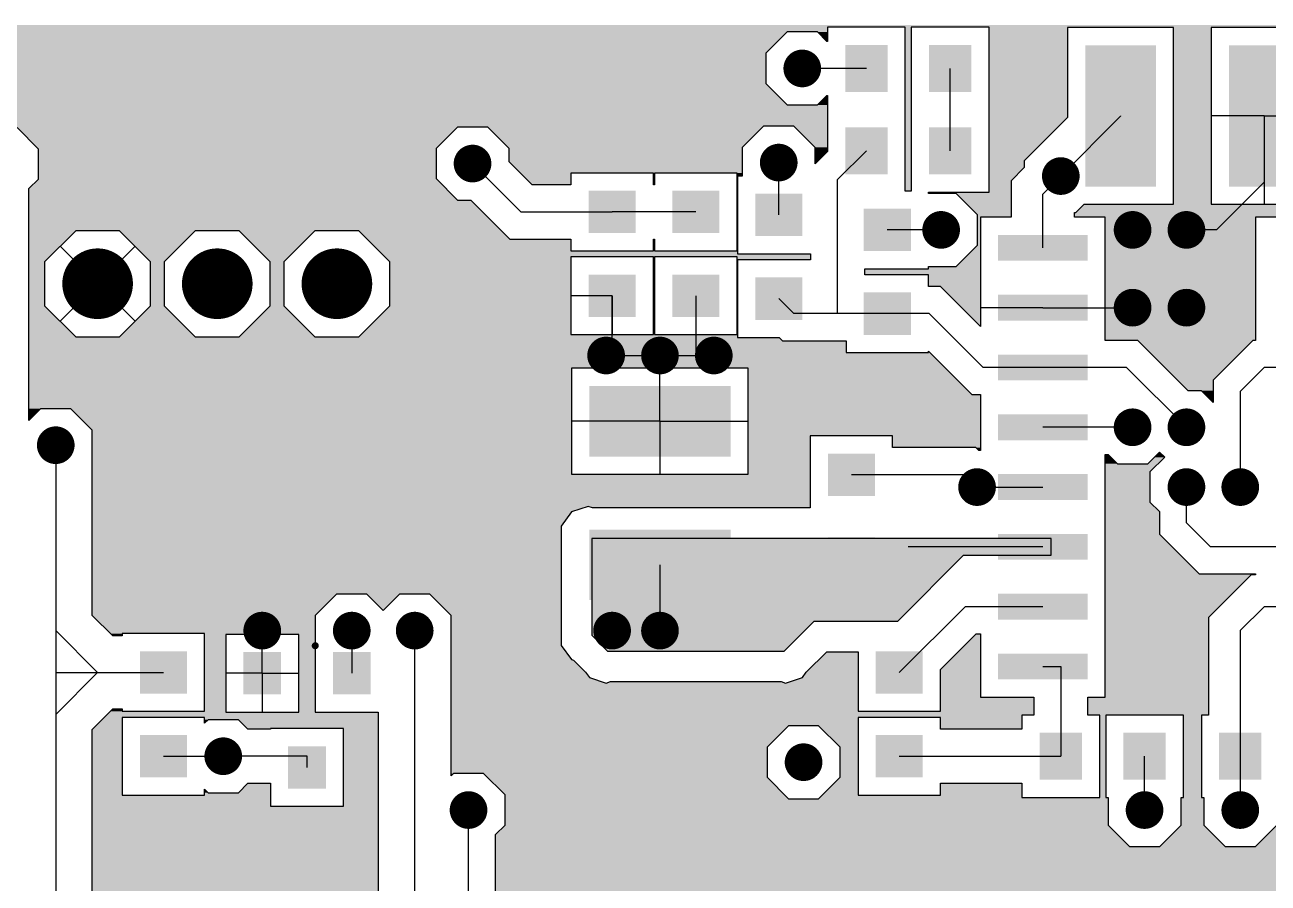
# Model space of a CAD drawing. Extents: x 295 to 953, y 10 to 290.
# Drawn here: x 572.71 to 616.26, y 213.62 to 243.69 of the extents above; entities that cross this region are included whole.
import ezdxf

# ---------------------------------------------------------------- set-up
doc = ezdxf.new("R2010")
doc.units = 0
doc.header["$LTSCALE"] = 5
doc.header["$MEASUREMENT"] = 0
doc.layers.get('0').update_dxf_attribs({"linetype": 'CONTINUOUS', "lineweight": 25})
doc.layers.add('L1-TOP_GBR', color=7, linetype='CONTINUOUS')

msp = doc.modelspace()

# ---------------------------------------------------------------- linework, layer by layer
for points, const_width in [([(599.61, 242.162, 1), (600.27, 242.162, 1)], 0.66), ([(598.785, 238.863, 1), (599.445, 238.863, 1)], 0.66), ([(588.06, 238.829, 1), (588.72, 238.829, 1)], 0.66), ([(608.665, 238.391, 1), (609.325, 238.391, 1)], 0.66), ([(604.474, 236.505, 1), (605.134, 236.505, 1)], 0.66), ([(611.18, 236.505, 1), (611.84, 236.505, 1)], 0.66), ([(613.066, 236.505, 1), (613.726, 236.505, 1)], 0.66), ([(574.639, 234.619, 1), (575.876, 234.619, 1)], 1.238), ([(578.83, 234.619, 1), (580.067, 234.619, 1)], 1.238), ([(583.021, 234.619, 1), (584.258, 234.619, 1)], 1.238), ([(611.18, 233.78, 1), (611.84, 233.78, 1)], 0.66), ([(613.066, 233.78, 1), (613.726, 233.78, 1)], 0.66), ([(592.739, 232.104, 1), (593.399, 232.104, 1)], 0.66), ([(594.625, 232.104, 1), (595.285, 232.104, 1)], 0.66), ([(596.511, 232.104, 1), (597.171, 232.104, 1)], 0.66), ([(611.18, 229.589, 1), (611.84, 229.589, 1)], 0.66), ([(613.066, 229.589, 1), (613.726, 229.589, 1)], 0.66), ([(573.461, 228.961, 1), (574.121, 228.961, 1)], 0.66), ([(605.732, 227.494, 1), (606.392, 227.494, 1)], 0.66), ([(613.066, 227.494, 1), (613.726, 227.494, 1)], 0.66), ([(614.952, 227.494, 1), (615.612, 227.494, 1)], 0.66), ([(580.694, 222.465, 1), (581.354, 222.465, 1)], 0.66), ([(583.829, 222.465, 1), (584.489, 222.465, 1)], 0.66), ([(586.034, 222.465, 1), (586.694, 222.465, 1)], 0.66), ([(592.949, 222.465, 1), (593.609, 222.465, 1)], 0.66), ([(594.625, 222.465, 1), (595.285, 222.465, 1)], 0.66), ([(582.819, 221.935, 1), (582.943, 221.935, 1)], 0.124), ([(579.328, 218.064, 1), (579.988, 218.064, 1)], 0.66), ([(599.655, 217.855, 1), (600.315, 217.855, 1)], 0.66), ([(587.92, 216.178, 1), (588.58, 216.178, 1)], 0.66), ([(611.599, 216.178, 1), (612.259, 216.178, 1)], 0.66), ([(614.952, 216.178, 1), (615.612, 216.178, 1)], 0.66)]:
    msp.add_lwpolyline(points, format="xyb", close=True, dxfattribs=dict(const_width=const_width))
for points in [[(602.928, 242.988), (602.928, 241.337), (601.443, 242.988), (601.443, 241.337)], [(605.862, 242.988), (605.862, 241.337), (604.377, 242.988), (604.377, 241.337)], [(612.328, 242.974), (612.328, 238.024), (609.853, 242.974), (609.853, 238.024)], [(617.357, 242.974), (617.357, 238.024), (614.882, 242.974), (614.882, 238.024)], [(602.928, 240.1), (602.928, 238.45), (601.443, 240.1), (601.443, 238.45)], [(605.862, 240.1), (605.862, 238.45), (604.377, 240.1), (604.377, 238.45)], [(594.104, 237.876), (594.104, 236.391), (592.454, 237.876), (592.454, 236.391)], [(597.038, 237.876), (597.038, 236.391), (595.388, 237.876), (595.388, 236.391)], [(599.94, 237.772), (599.94, 236.287), (598.29, 237.772), (598.29, 236.287)], [(603.743, 237.247), (603.743, 235.762), (602.093, 237.247), (602.093, 235.762)], [(609.934, 236.33), (609.934, 235.422), (606.799, 236.33), (606.799, 235.422)], [(594.104, 234.942), (594.104, 233.457), (592.454, 234.942), (592.454, 233.457)], [(597.038, 234.942), (597.038, 233.457), (595.388, 234.942), (595.388, 233.457)], [(599.94, 234.838), (599.94, 233.353), (598.29, 234.838), (598.29, 233.353)], [(603.743, 234.313), (603.743, 232.828), (602.093, 234.313), (602.093, 232.828)], [(609.934, 234.234), (609.934, 233.327), (606.799, 234.234), (606.799, 233.327)], [(609.934, 232.139), (609.934, 231.231), (606.799, 232.139), (606.799, 231.231)], [(597.43, 231.037), (597.43, 228.562), (592.48, 231.037), (592.48, 228.562)], [(609.934, 230.043), (609.934, 229.136), (606.799, 230.043), (606.799, 229.136)], [(602.486, 228.669), (602.486, 227.184), (600.836, 228.669), (600.836, 227.184)], [(609.934, 227.948), (609.934, 227.04), (606.799, 227.948), (606.799, 227.04)], [(597.43, 226.007), (597.43, 223.532), (592.48, 226.007), (592.48, 223.532)], [(602.486, 225.735), (602.486, 224.25), (600.836, 225.735), (600.836, 224.25)], [(609.934, 225.852), (609.934, 224.945), (606.799, 225.852), (606.799, 224.945)], [(609.934, 223.757), (609.934, 222.849), (606.799, 223.757), (606.799, 222.849)], [(578.388, 221.74), (578.388, 220.255), (576.738, 221.74), (576.738, 220.255)], [(581.684, 221.714), (581.684, 220.229), (580.364, 221.714), (580.364, 220.229)], [(584.819, 221.714), (584.819, 220.229), (583.499, 221.714), (583.499, 220.229)], [(604.162, 221.74), (604.162, 220.255), (602.512, 221.74), (602.512, 220.255)], [(609.934, 221.661), (609.934, 220.754), (606.799, 221.661), (606.799, 220.754)], [(578.388, 218.807), (578.388, 217.322), (576.738, 218.807), (576.738, 217.322)], [(604.162, 218.807), (604.162, 217.322), (602.512, 218.807), (602.512, 217.322)], [(609.738, 218.889), (609.738, 217.239), (608.253, 218.889), (608.253, 217.239)], [(612.671, 218.889), (612.671, 217.239), (611.186, 218.889), (611.186, 217.239)], [(616.024, 218.889), (616.024, 217.239), (614.539, 218.889), (614.539, 217.239)], [(583.252, 218.414), (583.252, 216.929), (581.932, 218.414), (581.932, 216.929)]]:
    msp.add_solid(points)
at = {"layer": 'L1-TOP_GBR'}
for p, q in [((599.41, 243.441), (598.661, 242.692)), ((600.47, 243.441), (599.41, 243.441)), ((600.8, 243.111), (600.47, 243.441)), ((600.824, 243.606), (600.824, 243.111)), ((603.547, 243.606), (600.824, 243.606)), ((603.547, 237.866), (603.547, 243.606)), ((603.758, 243.606), (603.758, 237.866)), ((606.481, 243.606), (603.758, 243.606)), ((606.481, 237.831), (606.481, 243.606)), ((609.234, 243.593), (609.234, 240.438)), ((612.947, 243.593), (609.234, 243.593)), ((612.947, 237.406), (612.947, 243.593)), ((614.264, 243.593), (614.264, 237.406)), ((617.976, 243.593), (614.264, 243.593)), ((600.824, 243.111), (600.8, 243.111)), ((598.661, 242.692), (598.661, 241.633)), ((602.186, 242.162), (599.94, 242.162)), ((605.119, 239.275), (605.119, 242.162)), ((598.661, 241.633), (599.41, 240.884)), ((599.41, 240.884), (600.47, 240.884)), ((600.47, 240.884), (600.8, 241.214)), ((600.8, 241.214), (600.824, 241.214)), ((600.824, 241.214), (600.824, 239.255)), ((609.234, 240.438), (607.716, 238.92)), ((608.995, 238.391), (611.091, 240.486)), ((611.091, 240.499), (611.091, 240.486)), ((616.12, 240.499), (614.264, 240.499)), ((616.12, 240.499), (616.12, 237.406)), ((616.12, 240.499), (617.976, 240.499)), ((616.12, 240.499), (616.12, 238.181)), ((573.184, 239.339), (572.435, 240.088)), ((587.86, 240.108), (587.111, 239.359)), ((588.92, 240.108), (587.86, 240.108)), ((589.669, 239.359), (588.92, 240.108)), ((598.585, 240.141), (597.836, 239.392)), ((599.645, 240.141), (598.585, 240.141)), ((600.394, 239.392), (599.645, 240.141)), ((573.184, 238.28), (573.184, 239.339)), ((587.111, 239.359), (587.111, 238.3)), ((589.669, 238.892), (589.669, 239.359)), ((597.836, 239.392), (597.836, 238.391)), ((600.394, 238.825), (600.394, 239.392)), ((600.824, 239.255), (600.394, 238.825)), ((602.186, 239.275), (601.178, 238.267)), ((588.39, 238.829), (590.086, 237.133)), ((590.479, 238.082), (589.669, 238.892)), ((599.115, 237.029), (599.115, 238.863)), ((607.716, 238.688), (607.253, 238.224)), ((607.716, 238.92), (607.716, 238.688)), ((572.854, 237.95), (573.184, 238.28)), ((587.111, 238.3), (587.86, 237.551)), ((591.835, 238.495), (591.835, 238.082)), ((594.723, 238.495), (591.835, 238.495)), ((594.723, 238.082), (594.723, 238.495)), ((594.769, 238.495), (594.769, 238.082)), ((597.656, 238.495), (594.769, 238.495)), ((597.656, 235.772), (597.656, 238.495)), ((597.671, 238.391), (597.671, 235.668)), ((597.836, 238.391), (597.671, 238.391)), ((601.178, 233.571), (601.178, 238.267)), ((607.253, 238.224), (607.253, 236.948)), ((608.995, 238.391), (608.367, 237.762)), ((572.854, 229.832), (572.854, 237.95)), ((591.835, 238.082), (590.479, 238.082)), ((594.769, 238.082), (594.723, 238.082)), ((603.758, 237.866), (603.547, 237.866)), ((604.362, 237.831), (606.481, 237.831)), ((604.362, 237.783), (604.362, 237.831)), ((605.334, 237.783), (604.362, 237.783)), ((606.083, 237.034), (605.334, 237.783)), ((614.444, 236.505), (616.12, 238.181)), ((587.86, 237.551), (588.327, 237.551)), ((588.327, 237.551), (589.694, 236.185)), ((608.367, 235.876), (608.367, 237.762)), ((609.525, 237.112), (609.819, 237.406)), ((609.819, 237.406), (612.947, 237.406)), ((614.264, 237.406), (617.976, 237.406)), ((590.086, 237.133), (593.279, 237.133)), ((596.213, 237.133), (593.279, 237.133)), ((606.083, 235.975), (606.083, 237.034)), ((606.18, 236.948), (606.18, 233.117)), ((607.253, 236.948), (606.18, 236.948)), ((609.48, 237.112), (609.525, 237.112)), ((609.48, 236.948), (609.48, 237.112)), ((610.553, 236.948), (609.48, 236.948)), ((610.553, 232.634), (610.553, 236.948)), ((615.82, 236.948), (615.82, 232.634)), ((619.153, 236.948), (615.82, 236.948)), ((574.489, 236.475), (573.401, 235.388)), ((576.027, 236.475), (574.489, 236.475)), ((577.114, 235.388), (576.027, 236.475)), ((578.68, 236.475), (577.592, 235.388)), ((580.218, 236.475), (578.68, 236.475)), ((581.305, 235.388), (580.218, 236.475)), ((582.871, 236.475), (581.783, 235.388)), ((584.409, 236.475), (582.871, 236.475)), ((585.496, 235.388), (584.409, 236.475)), ((604.804, 236.505), (602.918, 236.505)), ((614.444, 236.505), (613.396, 236.505)), ((589.694, 236.185), (591.835, 236.185)), ((591.835, 236.185), (591.835, 235.772)), ((594.723, 236.185), (594.769, 236.185)), ((594.723, 235.772), (594.723, 236.185)), ((594.769, 236.185), (594.769, 235.772)), ((575.258, 234.619), (573.946, 235.932)), ((575.258, 234.619), (576.571, 235.932)), ((591.835, 235.772), (594.723, 235.772)), ((594.769, 235.772), (597.656, 235.772)), ((597.671, 235.668), (600.229, 235.668)), ((600.229, 235.668), (600.229, 235.457)), ((605.334, 235.226), (606.083, 235.975)), ((573.401, 235.388), (573.401, 233.85)), ((577.114, 233.85), (577.114, 235.388)), ((577.592, 235.388), (577.592, 233.85)), ((581.305, 233.85), (581.305, 235.388)), ((581.783, 235.388), (581.783, 233.85)), ((585.496, 233.85), (585.496, 235.388)), ((591.835, 235.561), (591.835, 232.838)), ((594.723, 235.561), (591.835, 235.561)), ((594.723, 232.838), (594.723, 235.561)), ((594.769, 235.561), (594.769, 232.838)), ((597.656, 235.561), (594.769, 235.561)), ((597.656, 232.838), (597.656, 235.561)), ((597.671, 235.457), (597.671, 232.734)), ((600.229, 235.457), (597.671, 235.457)), ((604.362, 235.226), (605.334, 235.226)), ((604.362, 235.143), (604.362, 235.226)), ((602.126, 235.143), (604.362, 235.143)), ((602.126, 234.932), (602.126, 235.143)), ((604.362, 234.932), (602.126, 234.932)), ((604.362, 234.52), (604.362, 234.932)), ((575.258, 234.619), (573.946, 233.307)), ((575.258, 234.619), (576.571, 233.307)), ((604.778, 234.52), (604.362, 234.52)), ((606.18, 233.117), (604.778, 234.52)), ((593.279, 234.2), (591.835, 234.2)), ((593.279, 234.2), (593.279, 232.838)), ((593.279, 232.104), (593.279, 234.2)), ((596.213, 234.2), (596.213, 232.838)), ((596.213, 234.2), (596.213, 232.104)), ((599.115, 234.096), (599.64, 233.571)), ((573.401, 233.85), (574.489, 232.762)), ((576.027, 232.762), (577.114, 233.85)), ((577.592, 233.85), (578.68, 232.762)), ((580.218, 232.762), (581.305, 233.85)), ((581.783, 233.85), (582.871, 232.762)), ((584.409, 232.762), (585.496, 233.85)), ((601.178, 233.571), (599.64, 233.571)), ((602.918, 233.571), (601.178, 233.571)), ((604.385, 233.571), (602.918, 233.571)), ((604.385, 233.571), (606.271, 231.685)), ((608.367, 233.78), (606.18, 233.78)), ((608.367, 233.78), (610.553, 233.78)), ((608.367, 233.78), (611.51, 233.78)), ((574.489, 232.762), (576.027, 232.762)), ((578.68, 232.762), (580.218, 232.762)), ((582.871, 232.762), (584.409, 232.762)), ((591.835, 232.838), (594.723, 232.838)), ((594.769, 232.838), (597.656, 232.838)), ((597.671, 232.734), (599.135, 232.734)), ((599.135, 232.734), (599.247, 232.622)), ((599.247, 232.622), (601.475, 232.622)), ((601.475, 232.622), (601.475, 232.21)), ((611.693, 232.634), (610.553, 232.634)), ((613.458, 230.868), (611.693, 232.634)), ((615.727, 232.634), (614.333, 231.239)), ((615.82, 232.634), (615.727, 232.634)), ((601.475, 232.21), (604.362, 232.21)), ((604.362, 232.253), (605.878, 230.736)), ((604.362, 232.21), (604.362, 232.253)), ((593.069, 232.104), (593.279, 232.104)), ((593.279, 232.104), (594.955, 232.104)), ((594.955, 232.104), (596.213, 232.104)), ((594.955, 229.799), (594.955, 232.104)), ((596.213, 232.104), (596.841, 232.104)), ((608.367, 231.685), (606.271, 231.685)), ((611.3, 231.685), (608.367, 231.685)), ((613.396, 229.589), (611.3, 231.685)), ((615.282, 230.847), (616.12, 231.685)), ((618.006, 231.685), (616.12, 231.685)), ((591.862, 231.655), (591.862, 227.943)), ((598.049, 231.655), (591.862, 231.655)), ((594.955, 229.799), (594.955, 231.655)), ((598.049, 227.943), (598.049, 231.655)), ((613.925, 230.868), (613.458, 230.868)), ((614.333, 230.461), (613.925, 230.868)), ((614.333, 231.239), (614.333, 230.461)), ((615.282, 230.847), (615.282, 227.494)), ((605.878, 230.736), (606.18, 230.736)), ((606.18, 230.736), (606.18, 228.773)), ((573.261, 230.24), (572.854, 229.832)), ((574.32, 230.24), (573.261, 230.24)), ((575.07, 229.49), (574.32, 230.24)), ((594.955, 229.799), (591.862, 229.799)), ((594.955, 229.799), (594.955, 227.943)), ((594.955, 229.799), (598.049, 229.799)), ((611.51, 229.589), (608.367, 229.589)), ((575.07, 222.994), (575.07, 229.49)), ((600.217, 229.288), (600.217, 226.766)), ((603.105, 229.288), (600.217, 229.288)), ((603.105, 228.875), (603.105, 229.288)), ((573.791, 228.961), (573.791, 222.465)), ((606.022, 228.875), (603.105, 228.875)), ((606.124, 228.773), (606.022, 228.875)), ((606.18, 228.773), (606.124, 228.773)), ((610.553, 228.641), (610.65, 228.641)), ((610.553, 220.135), (610.553, 228.641)), ((610.65, 228.641), (610.98, 228.311)), ((612.04, 228.311), (612.454, 228.723)), ((612.454, 228.723), (612.635, 228.542)), ((610.98, 228.311), (612.04, 228.311)), ((612.635, 228.542), (612.117, 228.024)), ((591.862, 227.943), (598.049, 227.943)), ((605.629, 227.926), (601.661, 227.926)), ((606.062, 227.494), (605.629, 227.926)), ((612.117, 228.024), (612.117, 226.964)), ((606.062, 227.494), (608.367, 227.494)), ((613.396, 226.237), (613.396, 227.494)), ((612.117, 226.964), (612.447, 226.634)), ((591.855, 226.624), (591.492, 226.126)), ((592.441, 226.816), (591.855, 226.624)), ((592.591, 226.766), (592.441, 226.816)), ((600.217, 226.766), (592.591, 226.766)), ((612.447, 226.634), (612.447, 225.844)), ((591.492, 226.126), (591.492, 221.947)), ((613.396, 226.237), (614.234, 225.399)), ((592.565, 225.694), (592.565, 222.306)), ((608.662, 225.694), (592.565, 225.694)), ((608.662, 225.103), (608.662, 225.694)), ((612.447, 225.844), (613.841, 224.45)), ((608.367, 225.399), (603.653, 225.399)), ((618.006, 225.399), (614.234, 225.399)), ((594.955, 224.77), (594.955, 222.465)), ((603.286, 222.798), (605.591, 225.103)), ((605.591, 225.103), (608.662, 225.103)), ((613.841, 224.45), (615.82, 224.45)), ((615.658, 224.417), (614.168, 222.927)), ((615.82, 224.417), (615.658, 224.417)), ((615.82, 224.45), (615.82, 224.417)), ((583.63, 223.744), (582.881, 222.994)), ((584.689, 223.744), (583.63, 223.744)), ((585.262, 223.171), (584.689, 223.744)), ((585.834, 223.744), (585.262, 223.171)), ((586.894, 223.744), (585.834, 223.744)), ((587.643, 222.994), (586.894, 223.744)), ((575.787, 222.277), (575.07, 222.994)), ((582.881, 222.994), (582.881, 221.935)), ((587.643, 217.38), (587.643, 222.994)), ((603.337, 220.998), (605.642, 223.303)), ((608.367, 223.303), (605.642, 223.303)), ((615.282, 222.465), (616.12, 223.303)), ((618.006, 223.303), (616.12, 223.303)), ((599.305, 221.75), (600.353, 222.798)), ((600.353, 222.798), (603.286, 222.798)), ((614.168, 222.927), (614.168, 219.508)), ((573.791, 222.465), (575.258, 220.998)), ((573.791, 222.465), (573.791, 220.998)), ((576.119, 222.277), (575.787, 222.277)), ((576.119, 222.359), (576.119, 222.277)), ((579.007, 222.359), (576.119, 222.359)), ((579.007, 219.637), (579.007, 222.359)), ((579.746, 222.333), (579.746, 219.61)), ((582.303, 222.333), (579.746, 222.333)), ((581.024, 220.972), (581.024, 222.465)), ((581.024, 220.972), (581.024, 222.333)), ((582.303, 219.61), (582.303, 222.333)), ((584.159, 222.465), (584.159, 220.972)), ((586.364, 191.032), (586.364, 222.465)), ((592.565, 222.306), (593.121, 221.75)), ((604.781, 221.1), (606.035, 222.354)), ((606.035, 222.354), (606.18, 222.354)), ((606.18, 222.354), (606.18, 220.135)), ((615.282, 222.465), (615.282, 218.064)), ((582.881, 221.935), (582.881, 219.61)), ((591.492, 221.947), (591.855, 221.448)), ((593.121, 221.75), (599.305, 221.75)), ((600.08, 221.008), (600.796, 221.726)), ((600.796, 221.726), (601.894, 221.726)), ((601.894, 221.726), (601.894, 219.637)), ((591.855, 221.448), (591.931, 221.424)), ((591.931, 221.424), (592.347, 221.008)), ((575.258, 220.998), (573.791, 219.531)), ((573.791, 220.998), (575.258, 220.998)), ((573.791, 220.998), (573.791, 219.531)), ((575.258, 220.998), (577.563, 220.998)), ((581.024, 220.972), (579.746, 220.972)), ((581.024, 220.972), (581.024, 219.61)), ((581.024, 220.972), (582.303, 220.972)), ((592.347, 221.008), (592.484, 220.82)), ((592.484, 220.82), (593.069, 220.628)), ((599.356, 220.628), (599.942, 220.82)), ((599.942, 220.82), (600.08, 221.008)), ((604.781, 219.637), (604.781, 221.1)), ((608.367, 221.208), (608.995, 221.208)), ((608.995, 221.208), (608.995, 218.064)), ((593.069, 220.628), (593.22, 220.678)), ((593.22, 220.678), (599.206, 220.678)), ((599.206, 220.678), (599.356, 220.628)), ((606.18, 220.135), (608.047, 220.135)), ((608.047, 220.135), (608.047, 219.508)), ((609.944, 220.135), (610.553, 220.135)), ((609.944, 219.508), (609.944, 220.135)), ((573.791, 219.531), (573.791, 206.329)), ((575.07, 219.001), (575.787, 219.719)), ((575.787, 219.719), (576.119, 219.719)), ((576.119, 219.719), (576.119, 219.637)), ((576.119, 219.637), (579.007, 219.637)), ((579.746, 219.61), (582.303, 219.61)), ((582.881, 219.61), (585.085, 219.61)), ((585.085, 219.61), (585.085, 204.366)), ((601.894, 219.637), (604.781, 219.637)), ((607.634, 219.508), (607.634, 219.013)), ((608.047, 219.508), (607.634, 219.508)), ((610.357, 219.508), (609.944, 219.508)), ((610.357, 216.62), (610.357, 219.508)), ((610.568, 219.508), (610.568, 216.62)), ((613.29, 219.508), (610.568, 219.508)), ((613.29, 216.62), (613.29, 219.508)), ((613.921, 219.508), (613.921, 216.62)), ((614.168, 219.508), (613.921, 219.508)), ((576.119, 219.425), (576.119, 216.703)), ((579.007, 219.425), (576.119, 219.425)), ((579.007, 219.221), (579.007, 219.425)), ((579.129, 219.343), (579.007, 219.221)), ((580.188, 219.343), (579.129, 219.343)), ((580.518, 219.013), (580.188, 219.343)), ((599.455, 219.133), (598.706, 218.384)), ((600.514, 219.133), (599.455, 219.133)), ((601.263, 218.384), (600.514, 219.133)), ((601.894, 219.425), (601.894, 216.703)), ((604.781, 219.425), (601.894, 219.425)), ((604.781, 219.013), (604.781, 219.425)), ((575.07, 205.8), (575.07, 219.001)), ((581.313, 219.013), (580.518, 219.013)), ((581.313, 219.033), (581.313, 219.013)), ((583.871, 219.033), (581.313, 219.033)), ((583.871, 216.31), (583.871, 219.033)), ((607.634, 219.013), (604.781, 219.013)), ((598.706, 218.384), (598.706, 217.325)), ((601.263, 217.325), (601.263, 218.384)), ((577.563, 218.064), (579.658, 218.064)), ((582.592, 218.064), (579.658, 218.064)), ((582.592, 217.672), (582.592, 218.064)), ((603.337, 218.064), (608.995, 218.064)), ((611.929, 216.178), (611.929, 218.064)), ((615.282, 218.064), (615.282, 216.178)), ((587.72, 217.457), (587.643, 217.38)), ((588.779, 217.457), (587.72, 217.457)), ((589.529, 216.708), (588.779, 217.457)), ((598.706, 217.325), (599.455, 216.576)), ((600.514, 216.576), (601.263, 217.325)), ((579.007, 216.908), (579.129, 216.786)), ((579.007, 216.703), (579.007, 216.908)), ((580.188, 216.786), (580.518, 217.115)), ((580.518, 217.115), (581.313, 217.115)), ((581.313, 217.115), (581.313, 216.31)), ((604.781, 217.115), (607.634, 217.115)), ((604.781, 216.703), (604.781, 217.115)), ((607.634, 217.115), (607.634, 216.62)), ((576.119, 216.703), (579.007, 216.703)), ((579.129, 216.786), (580.188, 216.786)), ((589.529, 215.649), (589.529, 216.708)), ((599.455, 216.576), (600.514, 216.576)), ((601.894, 216.703), (604.781, 216.703)), ((607.634, 216.62), (610.357, 216.62)), ((610.568, 216.62), (610.65, 216.62)), ((610.65, 216.62), (610.65, 215.649)), ((613.208, 216.62), (613.29, 216.62)), ((613.208, 215.649), (613.208, 216.62)), ((613.921, 216.62), (614.003, 216.62)), ((614.003, 216.62), (614.003, 215.649)), ((581.313, 216.31), (583.871, 216.31)), ((588.25, 182.86), (588.25, 216.178)), ((589.199, 215.319), (589.529, 215.649)), ((610.65, 215.649), (611.399, 214.9)), ((612.459, 214.9), (613.208, 215.649)), ((614.003, 215.649), (614.752, 214.9)), ((615.811, 214.9), (616.56, 215.649)), ((589.199, 208.201), (589.199, 215.319)), ((611.399, 214.9), (612.459, 214.9)), ((614.752, 214.9), (615.811, 214.9))]:
    msp.add_line(p, q, dxfattribs=at)
for points in [[(520.039, 243.606), (520.039, 243.689), (853.659, 243.606), (853.576, 243.689)], [(520.039, 243.441), (520.039, 243.606), (600.824, 243.441), (600.824, 243.606)], [(520.039, 243.606), (520.039, 243.606), (600.824, 243.606), (603.547, 243.606)], [(520.039, 242.692), (520.039, 243.441), (598.661, 242.692), (599.41, 243.441)], [(520.039, 243.441), (520.039, 243.441), (599.41, 243.441), (600.47, 243.441)], [(600.8, 243.111), (600.47, 243.441), (600.824, 243.111), (600.824, 243.441)], [(603.547, 237.866), (603.547, 243.606), (603.758, 237.866), (603.758, 243.606)], [(603.547, 243.606), (603.547, 243.606), (603.758, 243.606), (606.481, 243.606)], [(606.481, 243.593), (606.481, 243.606), (853.672, 243.593), (853.659, 243.606)], [(606.481, 240.438), (606.481, 243.593), (609.234, 240.438), (609.234, 243.593)], [(606.481, 243.593), (606.481, 243.593), (609.234, 243.593), (612.947, 243.593)], [(612.947, 237.406), (612.947, 243.593), (614.264, 237.406), (614.264, 243.593)], [(612.947, 243.593), (612.947, 243.593), (614.264, 243.593), (617.976, 243.593)], [(520.039, 241.633), (520.039, 242.692), (598.661, 241.633), (598.661, 242.692)], [(520.039, 240.884), (520.039, 241.633), (599.41, 240.884), (598.661, 241.633)], [(520.039, 240.141), (520.039, 240.884), (600.824, 240.141), (600.824, 240.884)], [(600.47, 240.884), (600.8, 241.214), (600.824, 240.884), (600.824, 241.214)], [(600.8, 241.214), (600.8, 241.214), (600.824, 241.214), (600.8, 241.214)], [(606.481, 238.92), (606.481, 240.438), (607.716, 238.92), (609.234, 240.438)], [(520.039, 240.108), (520.039, 240.141), (598.552, 240.108), (598.585, 240.141)], [(520.039, 240.141), (520.039, 240.141), (598.585, 240.141), (599.645, 240.141)], [(520.039, 240.088), (520.039, 240.108), (587.841, 240.088), (587.86, 240.108)], [(520.039, 240.108), (520.039, 240.108), (587.86, 240.108), (588.92, 240.108)], [(573.164, 239.359), (572.435, 240.088), (587.111, 239.359), (587.841, 240.088)], [(589.636, 239.392), (588.92, 240.108), (597.836, 239.392), (598.552, 240.108)], [(600.394, 239.392), (599.645, 240.141), (600.824, 239.392), (600.824, 240.141)], [(573.184, 239.339), (573.164, 239.359), (587.111, 239.339), (587.111, 239.359)], [(573.184, 238.3), (573.184, 239.339), (587.111, 238.3), (587.111, 239.339)], [(589.669, 239.359), (589.636, 239.392), (597.836, 239.359), (597.836, 239.392)], [(589.669, 238.892), (589.669, 239.359), (597.836, 238.892), (597.836, 239.359)], [(600.394, 239.255), (600.394, 239.392), (600.824, 239.255), (600.824, 239.392)], [(600.394, 238.825), (600.394, 239.255), (600.394, 238.825), (600.824, 239.255)], [(590.066, 238.495), (589.669, 238.892), (597.836, 238.495), (597.836, 238.892)], [(606.481, 238.688), (606.481, 238.92), (607.716, 238.688), (607.716, 238.92)], [(606.481, 238.224), (606.481, 238.688), (607.253, 238.224), (607.716, 238.688)], [(572.854, 237.95), (573.184, 238.28), (587.461, 237.95), (587.131, 238.28)], [(573.184, 238.28), (573.184, 238.3), (587.131, 238.28), (587.111, 238.3)], [(590.479, 238.082), (590.066, 238.495), (591.835, 238.082), (591.835, 238.495)], [(590.066, 238.495), (590.066, 238.495), (591.835, 238.495), (594.723, 238.495)], [(594.723, 238.082), (594.723, 238.495), (594.769, 238.082), (594.769, 238.495)], [(594.723, 238.495), (594.723, 238.495), (594.769, 238.495), (597.656, 238.495)], [(597.656, 238.391), (597.656, 238.495), (597.836, 238.391), (597.836, 238.495)], [(597.657, 235.772), (597.656, 238.391), (597.671, 235.772), (597.671, 238.391)], [(597.656, 238.391), (597.656, 238.391), (597.671, 238.391), (597.836, 238.391)], [(606.481, 237.831), (606.481, 238.224), (607.253, 237.831), (607.253, 238.224)], [(572.854, 237.551), (572.854, 237.95), (587.86, 237.551), (587.461, 237.95)], [(604.362, 237.783), (604.362, 237.831), (607.253, 237.783), (607.253, 237.831)], [(606.083, 237.034), (605.334, 237.783), (607.253, 237.034), (607.253, 237.783)], [(572.854, 236.475), (572.854, 237.551), (589.403, 236.475), (588.327, 237.551)], [(572.854, 237.551), (572.854, 237.551), (588.327, 237.551), (587.86, 237.551)], [(609.734, 237.321), (609.819, 237.406), (619.153, 237.321), (619.068, 237.406)], [(606.083, 236.948), (606.083, 237.034), (607.253, 236.948), (607.253, 237.034)], [(606.083, 235.975), (606.083, 236.948), (606.18, 235.975), (606.18, 236.948)], [(606.083, 236.948), (606.083, 236.948), (606.18, 236.948), (607.253, 236.948)], [(609.48, 236.949), (609.48, 237.112), (619.153, 236.949), (619.153, 237.112)], [(610.553, 236.948), (609.48, 236.949), (619.153, 236.948), (619.153, 236.949)], [(609.525, 237.112), (609.734, 237.321), (619.153, 237.112), (619.153, 237.321)], [(610.553, 232.634), (610.553, 236.948), (615.82, 232.634), (615.82, 236.948)], [(610.553, 236.948), (610.553, 236.948), (615.82, 236.948), (619.153, 236.948)], [(572.854, 235.388), (572.854, 236.475), (573.401, 235.388), (574.489, 236.475)], [(572.854, 236.475), (572.854, 236.475), (574.489, 236.475), (576.027, 236.475)], [(577.114, 235.388), (576.027, 236.475), (577.592, 235.388), (578.68, 236.475)], [(576.027, 236.475), (576.027, 236.475), (578.68, 236.475), (580.218, 236.475)], [(581.305, 235.388), (580.218, 236.475), (581.783, 235.388), (582.871, 236.475)], [(580.218, 236.475), (580.218, 236.475), (582.871, 236.475), (584.409, 236.475)], [(584.699, 236.185), (584.409, 236.475), (589.694, 236.185), (589.403, 236.475)], [(585.112, 235.772), (584.699, 236.185), (591.835, 235.772), (591.835, 236.185)], [(584.699, 236.185), (584.699, 236.185), (591.835, 236.185), (589.694, 236.185)], [(594.723, 235.772), (594.723, 236.185), (594.769, 235.772), (594.769, 236.185)], [(594.723, 236.185), (594.723, 236.185), (594.769, 236.185), (594.723, 236.185)], [(585.215, 235.668), (585.112, 235.772), (597.671, 235.668), (597.671, 235.772)], [(585.323, 235.561), (585.215, 235.668), (600.229, 235.561), (600.229, 235.668)], [(585.215, 235.668), (585.215, 235.668), (600.229, 235.668), (597.671, 235.668)], [(605.334, 235.226), (606.083, 235.975), (606.18, 235.226), (606.18, 235.975)], [(572.854, 233.85), (572.854, 235.388), (573.401, 233.85), (573.401, 235.388)], [(577.114, 233.85), (577.114, 235.388), (577.592, 233.85), (577.592, 235.388)], [(581.305, 233.85), (581.305, 235.388), (581.783, 233.85), (581.783, 235.388)], [(585.496, 235.388), (585.323, 235.561), (591.835, 235.388), (591.835, 235.561)], [(585.323, 235.561), (585.323, 235.561), (591.835, 235.561), (594.723, 235.561)], [(585.496, 233.85), (585.496, 235.388), (591.835, 233.85), (591.835, 235.388)], [(594.723, 232.838), (594.723, 235.561), (594.769, 232.838), (594.769, 235.561)], [(594.723, 235.561), (594.723, 235.561), (594.769, 235.561), (597.656, 235.561)], [(597.656, 235.457), (597.656, 235.561), (600.229, 235.457), (600.229, 235.561)], [(597.656, 232.838), (597.656, 235.457), (597.671, 232.838), (597.671, 235.457)], [(597.656, 235.457), (597.656, 235.457), (597.671, 235.457), (600.229, 235.457)], [(604.362, 235.143), (604.362, 235.226), (606.18, 235.143), (606.18, 235.226)], [(602.126, 234.932), (602.126, 235.143), (606.18, 234.932), (606.18, 235.143)], [(604.362, 234.52), (604.362, 234.932), (606.18, 234.52), (606.18, 234.932)], [(606.18, 233.117), (604.778, 234.52), (606.18, 233.117), (606.18, 234.52)], [(572.854, 232.762), (572.854, 233.85), (574.489, 232.762), (573.401, 233.85)], [(576.027, 232.762), (577.114, 233.85), (578.68, 232.762), (577.592, 233.85)], [(580.785, 233.33), (581.305, 233.85), (582.303, 233.33), (581.783, 233.85)], [(584.485, 232.838), (585.496, 233.85), (591.835, 232.838), (591.835, 233.85)], [(580.218, 232.762), (580.785, 233.33), (582.871, 232.762), (582.303, 233.33)], [(572.854, 232.734), (572.854, 232.762), (597.671, 232.734), (597.671, 232.762)], [(572.854, 232.622), (572.854, 232.734), (599.247, 232.622), (599.135, 232.734)], [(572.854, 232.734), (572.854, 232.734), (598.049, 232.734), (597.671, 232.734)], [(572.854, 232.21), (572.854, 232.622), (601.475, 232.21), (601.475, 232.622)], [(572.854, 232.622), (572.854, 232.622), (601.475, 232.622), (599.247, 232.622)], [(584.409, 232.762), (584.485, 232.838), (597.671, 232.762), (597.671, 232.838)], [(613.087, 231.239), (611.693, 232.634), (614.333, 231.239), (615.727, 232.634)], [(611.693, 232.634), (611.693, 232.634), (615.727, 232.634), (615.82, 232.634)], [(572.854, 231.655), (572.854, 232.21), (604.959, 231.655), (604.405, 232.21)], [(604.362, 232.21), (604.362, 232.253), (604.405, 232.21), (604.362, 232.253)], [(572.854, 230.24), (572.854, 231.655), (591.862, 230.24), (591.862, 231.655)], [(572.854, 231.655), (572.854, 231.655), (591.862, 231.655), (598.049, 231.655)], [(598.049, 230.736), (598.049, 231.655), (605.878, 230.736), (604.959, 231.655)], [(613.458, 230.868), (613.087, 231.239), (614.333, 230.868), (614.333, 231.239)], [(614.333, 230.461), (613.925, 230.868), (614.333, 230.461), (614.333, 230.868)], [(598.049, 229.288), (598.049, 230.736), (606.18, 229.288), (606.18, 230.736)], [(598.049, 230.736), (598.049, 230.736), (606.18, 230.736), (605.878, 230.736)], [(572.854, 229.832), (572.854, 230.24), (572.854, 229.832), (573.261, 230.24)], [(572.854, 230.24), (572.854, 230.24), (573.261, 230.24), (574.32, 230.24)], [(575.07, 229.49), (574.32, 230.24), (591.862, 229.49), (591.862, 230.24)], [(575.07, 227.943), (575.07, 229.49), (591.862, 227.943), (591.862, 229.49)], [(598.049, 227.943), (598.049, 229.288), (600.217, 227.943), (600.217, 229.288)], [(598.049, 229.288), (598.049, 229.288), (600.217, 229.288), (603.105, 229.288)], [(603.105, 228.875), (603.105, 229.288), (606.18, 228.875), (606.18, 229.288)], [(606.124, 228.773), (606.022, 228.875), (606.18, 228.773), (606.18, 228.875)], [(610.553, 228.311), (610.553, 228.641), (610.98, 228.311), (610.65, 228.641)], [(610.553, 228.641), (610.553, 228.641), (610.65, 228.641), (610.553, 228.641)], [(612.271, 228.542), (612.454, 228.723), (612.635, 228.542), (612.454, 228.723)], [(610.553, 228.024), (610.553, 228.311), (612.117, 228.024), (612.404, 228.311)], [(612.04, 228.311), (612.271, 228.542), (612.404, 228.311), (612.635, 228.542)], [(575.07, 226.816), (575.07, 227.943), (600.217, 226.816), (600.217, 227.943)], [(610.553, 226.964), (610.553, 228.024), (612.117, 226.964), (612.117, 228.024)], [(610.553, 226.634), (610.553, 226.964), (612.447, 226.634), (612.117, 226.964)], [(575.07, 226.624), (575.07, 226.816), (591.855, 226.624), (592.441, 226.816)], [(575.07, 226.126), (575.07, 226.624), (591.492, 226.126), (591.855, 226.624)], [(592.591, 226.766), (592.441, 226.816), (600.217, 226.766), (600.217, 226.816)], [(610.553, 225.844), (610.553, 226.634), (612.447, 225.844), (612.447, 226.634)], [(575.07, 223.744), (575.07, 226.126), (591.492, 223.744), (591.492, 226.126)], [(592.565, 225.103), (592.565, 225.694), (608.662, 225.103), (608.662, 225.694)], [(592.565, 225.694), (592.565, 225.694), (608.662, 225.694), (592.565, 225.694)], [(610.553, 225.001), (610.553, 225.844), (613.29, 225.001), (612.447, 225.844)], [(592.565, 222.798), (592.565, 225.103), (603.286, 222.798), (605.591, 225.103)], [(592.565, 225.103), (592.565, 225.103), (605.591, 225.103), (608.662, 225.103)], [(610.553, 224.45), (610.553, 225.001), (613.841, 224.45), (613.29, 225.001)], [(610.553, 224.417), (610.553, 224.45), (615.82, 224.417), (615.82, 224.45)], [(610.553, 224.45), (610.553, 224.45), (615.82, 224.45), (613.841, 224.45)], [(610.553, 222.927), (610.553, 224.417), (614.168, 222.927), (615.658, 224.417)], [(610.553, 224.417), (610.553, 224.417), (615.658, 224.417), (615.82, 224.417)], [(575.07, 222.994), (575.07, 223.744), (582.881, 222.994), (583.63, 223.744)], [(575.07, 223.744), (575.07, 223.744), (583.63, 223.744), (584.689, 223.744)], [(585.262, 223.171), (584.689, 223.744), (585.262, 223.171), (585.834, 223.744)], [(584.689, 223.744), (584.689, 223.744), (585.834, 223.744), (586.894, 223.744)], [(587.643, 222.994), (586.894, 223.744), (591.492, 222.994), (591.492, 223.744)], [(575.705, 222.359), (575.07, 222.994), (582.881, 222.359), (582.881, 222.994)], [(587.643, 221.947), (587.643, 222.994), (591.492, 221.947), (591.492, 222.994)], [(592.565, 222.306), (592.565, 222.798), (599.861, 222.306), (600.353, 222.798)], [(592.565, 222.798), (592.565, 222.798), (600.353, 222.798), (603.286, 222.798)], [(610.553, 220.135), (610.553, 222.927), (614.168, 220.135), (614.168, 222.927)], [(575.787, 222.277), (575.705, 222.359), (576.119, 222.277), (576.119, 222.359)], [(575.705, 222.359), (575.705, 222.359), (576.119, 222.359), (579.006, 222.359)], [(579.006, 222.333), (579.006, 222.359), (582.881, 222.333), (582.881, 222.359)], [(579.007, 219.637), (579.006, 222.333), (579.746, 219.637), (579.746, 222.333)], [(579.006, 222.333), (579.006, 222.333), (579.746, 222.333), (582.303, 222.333)], [(582.303, 219.61), (582.303, 222.333), (582.881, 219.61), (582.881, 222.333)], [(593.121, 221.75), (592.565, 222.306), (599.305, 221.75), (599.861, 222.306)], [(604.781, 221.1), (606.035, 222.354), (606.18, 221.1), (606.18, 222.354)], [(606.035, 222.354), (606.035, 222.354), (606.18, 222.354), (606.035, 222.354)], [(587.643, 221.448), (587.643, 221.947), (591.855, 221.448), (591.492, 221.947)], [(600.514, 221.443), (600.796, 221.726), (601.894, 221.443), (601.894, 221.726)], [(600.796, 221.726), (600.796, 221.726), (601.894, 221.726), (600.796, 221.726)], [(587.643, 221.424), (587.643, 221.448), (591.931, 221.424), (591.855, 221.448)], [(587.643, 221.008), (587.643, 221.424), (592.347, 221.008), (591.931, 221.424)], [(600.08, 221.008), (600.514, 221.443), (601.894, 221.008), (601.894, 221.443)], [(587.643, 220.82), (587.643, 221.008), (592.484, 220.82), (592.347, 221.008)], [(587.643, 220.628), (587.643, 220.82), (593.069, 220.628), (592.484, 220.82)], [(599.356, 220.628), (599.942, 220.82), (601.894, 220.628), (601.894, 220.82)], [(599.942, 220.82), (600.08, 221.008), (601.894, 220.82), (601.894, 221.008)], [(604.781, 220.135), (604.781, 221.1), (606.18, 220.135), (606.18, 221.1)], [(587.643, 219.637), (587.643, 220.628), (601.894, 219.637), (601.894, 220.628)], [(593.069, 220.628), (593.22, 220.678), (599.356, 220.628), (599.206, 220.678)], [(593.22, 220.678), (593.22, 220.678), (599.206, 220.678), (593.22, 220.678)], [(604.781, 219.637), (604.781, 220.135), (608.046, 219.637), (608.047, 220.135)], [(604.781, 220.135), (604.781, 220.135), (608.047, 220.135), (606.18, 220.135)], [(609.944, 219.508), (609.944, 220.135), (614.168, 219.508), (614.168, 220.135)], [(575.494, 219.425), (575.678, 219.61), (585.085, 219.425), (585.085, 219.61)], [(575.678, 219.61), (575.705, 219.637), (579.746, 219.61), (579.746, 219.637)], [(575.678, 219.61), (575.678, 219.61), (585.085, 219.61), (582.881, 219.61)], [(575.705, 219.637), (575.787, 219.719), (576.119, 219.637), (576.119, 219.719)], [(575.787, 219.719), (575.787, 219.719), (576.119, 219.719), (575.787, 219.719)], [(587.643, 219.508), (587.643, 219.637), (608.046, 219.508), (608.046, 219.637)], [(587.643, 219.425), (587.643, 219.508), (607.634, 219.425), (607.634, 219.508)], [(587.643, 219.508), (587.643, 219.508), (607.634, 219.508), (608.046, 219.508)], [(610.357, 216.621), (610.356, 219.508), (610.568, 216.621), (610.568, 219.508)], [(610.356, 219.508), (610.356, 219.508), (610.568, 219.508), (613.29, 219.508)], [(613.29, 216.621), (613.29, 219.508), (613.921, 216.621), (613.921, 219.508)], [(613.29, 219.508), (613.29, 219.508), (613.921, 219.508), (614.168, 219.508)], [(575.07, 219.001), (575.494, 219.425), (576.119, 219.001), (576.119, 219.425)], [(575.494, 219.425), (575.494, 219.425), (576.119, 219.425), (579.007, 219.425)], [(579.007, 219.343), (579.007, 219.425), (585.085, 219.343), (585.085, 219.425)], [(579.007, 219.221), (579.007, 219.343), (579.007, 219.221), (579.129, 219.343)], [(579.007, 219.343), (579.007, 219.343), (579.129, 219.343), (580.188, 219.343)], [(580.498, 219.033), (580.188, 219.343), (585.085, 219.033), (585.085, 219.343)], [(587.643, 219.133), (587.643, 219.425), (601.894, 219.133), (601.894, 219.425)], [(587.643, 219.425), (587.643, 219.425), (601.894, 219.425), (604.781, 219.425)], [(587.643, 218.384), (587.643, 219.133), (598.706, 218.384), (599.455, 219.133)], [(587.643, 219.133), (587.643, 219.133), (599.455, 219.133), (600.514, 219.133)], [(601.263, 218.384), (600.514, 219.133), (601.894, 218.384), (601.894, 219.133)], [(604.781, 219.013), (604.781, 219.425), (607.634, 219.013), (607.634, 219.425)], [(575.07, 216.703), (575.07, 219.001), (576.119, 216.703), (576.119, 219.001)], [(580.518, 219.013), (580.498, 219.033), (581.313, 219.013), (581.313, 219.033)], [(580.498, 219.033), (580.498, 219.033), (581.313, 219.033), (583.871, 219.033)], [(583.871, 216.31), (583.871, 219.033), (585.085, 216.31), (585.085, 219.033)], [(587.643, 217.457), (587.643, 218.384), (598.706, 217.457), (598.706, 218.384)], [(601.263, 217.325), (601.263, 218.384), (601.894, 217.325), (601.894, 218.384)], [(587.643, 217.38), (587.643, 217.457), (587.643, 217.38), (587.72, 217.457)], [(587.643, 217.457), (587.643, 217.457), (587.72, 217.457), (588.779, 217.457)], [(588.911, 217.325), (588.779, 217.457), (598.706, 217.325), (598.706, 217.457)], [(589.529, 216.708), (588.911, 217.325), (599.323, 216.708), (598.706, 217.325)], [(600.641, 216.703), (601.263, 217.325), (601.894, 216.703), (601.894, 217.325)], [(579.007, 216.786), (579.007, 216.908), (579.129, 216.786), (579.007, 216.908)], [(580.218, 216.815), (580.518, 217.115), (581.313, 216.815), (581.313, 217.115)], [(580.518, 217.115), (580.518, 217.115), (581.313, 217.115), (580.518, 217.115)], [(604.781, 216.703), (604.781, 217.115), (607.634, 216.703), (607.634, 217.115)], [(604.781, 217.115), (604.781, 217.115), (607.634, 217.115), (605.327, 217.115)], [(604.781, 217.115), (604.781, 217.115), (605.327, 217.115), (604.781, 217.115)], [(575.07, 216.31), (575.07, 216.703), (581.313, 216.31), (581.313, 216.703)], [(579.007, 216.703), (579.007, 216.786), (581.313, 216.703), (581.313, 216.786)], [(580.188, 216.786), (580.218, 216.815), (581.313, 216.786), (581.313, 216.815)], [(589.529, 216.576), (589.529, 216.708), (599.455, 216.576), (599.323, 216.708)], [(589.529, 215.649), (589.529, 216.576), (610.65, 215.649), (610.65, 216.576)], [(600.514, 216.576), (600.559, 216.62), (610.65, 216.576), (610.65, 216.62)], [(600.559, 216.62), (600.641, 216.703), (607.634, 216.62), (607.634, 216.703)], [(600.559, 216.62), (600.559, 216.62), (610.65, 216.62), (610.575, 216.62)], [(600.641, 216.703), (600.641, 216.703), (602.394, 216.703), (601.894, 216.703)], [(607.634, 216.62), (607.882, 216.62), (610.575, 216.62), (610.568, 216.62)], [(607.882, 216.62), (610.357, 216.621), (610.568, 216.62), (610.568, 216.621)], [(613.208, 216.62), (613.29, 216.621), (613.921, 216.62), (613.921, 216.621)], [(613.208, 215.649), (613.208, 216.62), (614.003, 215.649), (614.003, 216.62)], [(613.208, 216.62), (613.208, 216.62), (614.003, 216.62), (613.921, 216.62)], [(575.07, 205.8), (575.07, 216.31), (585.085, 205.8), (585.085, 216.31)], [(589.199, 215.319), (589.529, 215.649), (610.98, 215.319), (610.65, 215.649)], [(612.459, 214.9), (613.208, 215.649), (614.752, 214.9), (614.003, 215.649)], [(615.811, 214.9), (616.56, 215.649), (622.925, 214.9), (622.175, 215.649)], [(589.199, 214.9), (589.199, 215.319), (611.399, 214.9), (610.98, 215.319)], [(589.199, 213.012), (589.199, 214.9), (650.376, 213.012), (650.376, 214.9)]]:
    msp.add_solid(points, dxfattribs=at)

doc.saveas('drawing.dxf')
